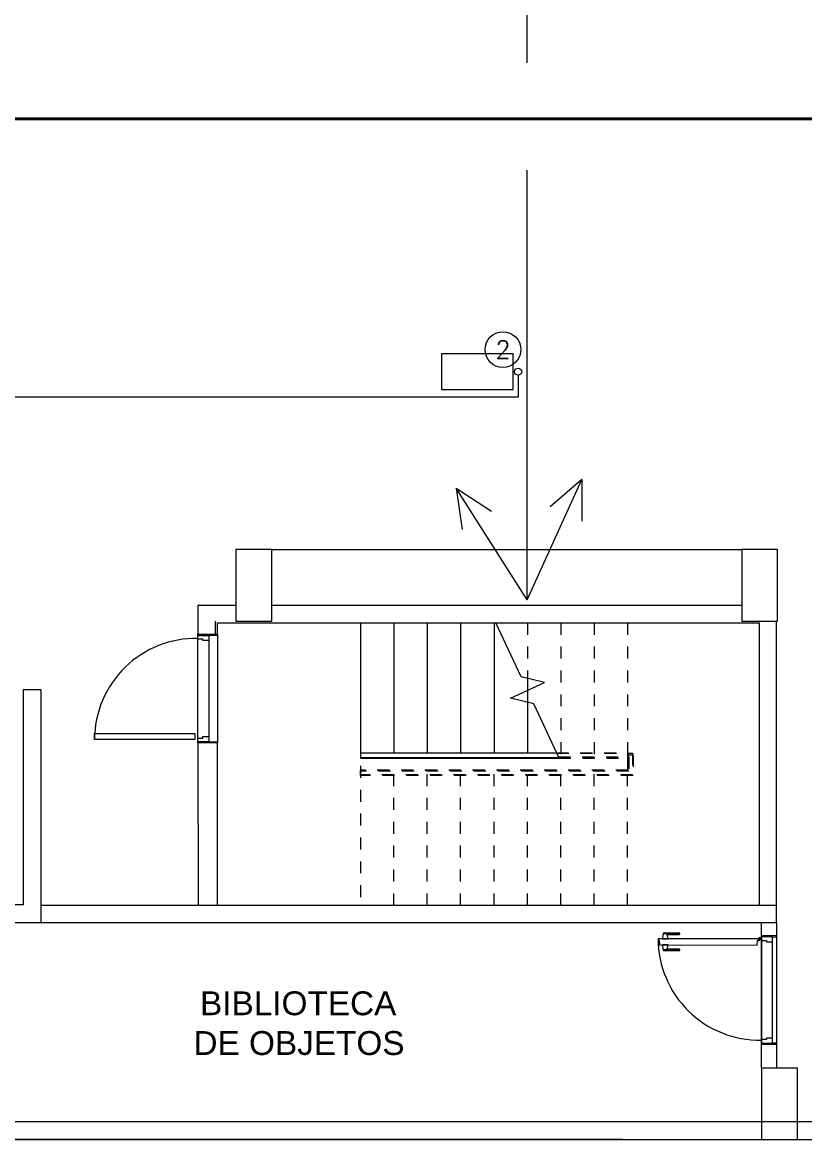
# Model space of a CAD drawing. Header units: millimetres. Extents: x 539 to 842, y -453 to -96.
# Drawn here: x 813.75 to 820.31, y -452.95 to -443.59 of the extents above; entities that cross this region are included whole.
import ezdxf
from ezdxf.enums import TextEntityAlignment as Align

# ---------------------------------------------------------------- set-up
doc = ezdxf.new("R2010")
doc.units = ezdxf.units.MM
doc.header["$LTSCALE"] = 0.1
for name, pattern in [('ACAD_ISO02W100', [15, 12, -3]), ('CONTINUA', [0]), ('Overhead', [0.003969, 0.002381, -0.001587])]:
    doc.linetypes.add(name, pattern=pattern)
doc.layers.get('0').update_dxf_attribs({"lineweight": 5})
for name, color, linetype, lineweight in [('00-Agua Fria', 5, 'ACAD_ISO02W100', 20), ('00-Texto AF', 7, 'Continuous', 18), ('A-AREA-IDEN', 2, 'Continuous', 5), ('A-COLS', 7, 'Continuous', 5), ('A-DETL-GENF', 7, 'Continuous', 5), ('A-DOOR', 7, 'Continuous', 5), ('A-FLOR-HRAL', 7, 'Continuous', 9), ('A-FLOR-HRAL-MBND', 7, 'Overhead', 5), ('A-WALL', 7, 'Continuous', 5), ('C-TOPO', 7, 'Continuous', 5), ('Cotas', 7, 'Continuous', 13), ('S-STRS', 7, 'Continuous', 5), ('S-STRS-MBND', 7, 'Overhead', 5)]:
    doc.layers.add(name, color=color, linetype=linetype, lineweight=lineweight)
doc.layers.add('00-Pluvial', color=40, linetype='Continuous')
doc.styles.add('Arial_2', font='arial.ttf', dxfattribs={"height": 0.2})
doc.styles.add('Romans', font='romans.shx')

# ---------------------------------------------------------------- blocks, each defined once
blk = doc.blocks.new('subsuelot3y4')
at = {"color": 8, "lineweight": 5}
for p, q in [((813.9087, -450.9884), (815.2264, -450.9884)), ((815.2264, -450.9884), (820.0754, -450.9884)), ((813.7731, -451.1334), (820.0754, -451.1334)), ((819.9493, -452.353), (819.9493, -451.1334)), ((820.0754, -451.1334), (820.0743, -452.353))]:
    blk.add_line(p, q, dxfattribs=at)
at = {"layer": 'A-COLS', "color": 8, "lineweight": 5}
for p, q in [((817.8663, -446.3641), (817.2663, -446.3641)), ((817.2663, -446.3641), (817.2663, -446.6641)), ((817.8663, -446.5641), (817.8663, -446.3641)), ((817.8663, -446.6641), (817.8663, -446.5641)), ((817.2663, -446.6641), (817.8663, -446.6641)), ((815.8421, -448.0052), (815.5421, -448.0052)), ((815.5421, -448.0052), (815.5421, -448.4577)), ((815.8421, -448.4577), (815.8421, -448.0052)), ((819.9588, -448.0052), (819.7826, -448.0052)), ((819.7826, -448.0052), (819.7826, -448.4577)), ((819.9603, -448.0052), (819.9588, -448.0052)), ((819.9613, -448.0052), (819.9603, -448.0052)), ((819.9763, -448.0052), (819.9613, -448.0052)), ((820.0763, -448.0052), (819.9763, -448.0052)), ((820.0826, -448.0052), (820.0763, -448.0052)), ((820.0826, -448.6052), (820.0826, -448.0052)), ((815.5421, -448.4577), (815.5421, -448.4592)), ((815.5421, -448.4592), (815.5421, -448.4602)), ((815.5421, -448.4602), (815.5421, -448.4752)), ((815.8421, -448.4592), (815.8421, -448.4577)), ((815.8421, -448.4602), (815.8421, -448.4592)), ((815.8421, -448.4752), (815.8421, -448.4602)), ((819.7826, -448.4577), (819.7826, -448.4592)), ((819.7826, -448.4592), (819.7826, -448.4602)), ((819.7826, -448.4602), (819.7826, -448.4752)), ((815.5421, -448.4752), (815.5421, -448.6052)), ((815.8421, -448.6052), (815.8421, -448.4752)), ((819.7826, -448.4752), (819.7826, -448.6052)), ((815.5421, -448.6052), (815.8421, -448.6052)), ((819.7826, -448.6052), (819.9588, -448.6052)), ((819.9588, -448.6052), (819.9603, -448.6052)), ((819.9603, -448.6052), (819.9613, -448.6052)), ((819.9613, -448.6052), (819.9763, -448.6052)), ((819.9763, -448.6052), (820.0763, -448.6052)), ((820.0763, -448.6052), (820.0826, -448.6052)), ((813.9087, -449.1834), (813.7587, -449.1834)), ((813.7587, -449.1834), (813.7587, -450.9834)), ((813.9087, -451.1334), (813.9087, -449.1834)), ((813.7587, -450.9834), (812.1087, -450.9834)), ((811.9587, -451.1334), (813.9087, -451.1334)), ((820.0743, -452.353), (819.9493, -452.353)), ((819.9493, -452.353), (819.9493, -452.953)), ((820.1793, -452.353), (820.0743, -452.353)), ((820.2493, -452.353), (820.1793, -452.353)), ((820.2493, -452.812), (820.2493, -452.353)), ((820.2493, -452.8135), (820.2493, -452.812)), ((820.2493, -452.8145), (820.2493, -452.8135)), ((820.2493, -452.827), (820.2493, -452.8145)), ((820.2493, -452.828), (820.2493, -452.827)), ((820.2493, -452.953), (820.2493, -452.828)), ((819.9493, -452.953), (820.2218, -452.953)), ((820.2218, -452.953), (820.2493, -452.953))]:
    blk.add_line(p, q, dxfattribs=at)
at = {"layer": 'A-DETL-GENF', "color": 8}
for p, q in [((815.2239, -448.7267), (815.3159, -448.7267)), ((815.2239, -448.7567), (815.2239, -448.7267)), ((815.3159, -448.7267), (815.3159, -448.7687)), ((815.2654, -448.7567), (815.2239, -448.7567)), ((815.2239, -449.5867), (815.2239, -448.7567)), ((815.2654, -448.7687), (815.2654, -448.7567)), ((815.3159, -448.7687), (815.2654, -448.7687)), ((815.3159, -448.7687), (815.3159, -449.5747)), ((814.3561, -449.5479), (815.1971, -449.5479)), ((814.3561, -449.5989), (814.3561, -449.5479)), ((815.1971, -449.5479), (815.1971, -449.5989)), ((815.2239, -449.6167), (815.2239, -449.5867)), ((815.2239, -449.5867), (815.2654, -449.5867)), ((815.2654, -449.5747), (815.3159, -449.5747)), ((815.2654, -449.5867), (815.2654, -449.5747)), ((815.3159, -449.5747), (815.3159, -449.6167)), ((815.1971, -449.5989), (814.3561, -449.5989)), ((815.3159, -449.6167), (815.2239, -449.6167))]:
    blk.add_line(p, q, dxfattribs=at)
at = {"layer": 'A-DETL-GENF', "color": 8, "lineweight": 5}
for p, q in [((819.082, -451.2691), (819.082, -451.2817)), ((819.923, -451.2706), (819.082, -451.2691)), ((819.1256, -451.2272), (819.116, -451.2692)), ((819.116, -451.2692), (819.1666, -451.2693)), ((819.2651, -451.2274), (819.1256, -451.2272)), ((819.2591, -451.2214), (819.1329, -451.2212)), ((819.158, -451.2332), (819.151, -451.2272)), ((819.158, -451.2332), (819.2591, -451.2334)), ((819.1666, -451.2693), (819.158, -451.2332)), ((819.923, -451.2832), (819.923, -451.2706)), ((819.923, -451.2783), (819.923, -451.2814)), ((819.9307, -451.2783), (819.923, -451.2783)), ((819.933, -451.2755), (819.9307, -451.2783)), ((819.933, -451.2804), (819.9395, -451.2727)), ((819.9498, -451.271), (819.9385, -451.2614)), ((819.9413, -451.2679), (819.9498, -451.275)), ((819.9499, -451.2529), (819.9498, -451.2829)), ((819.9498, -451.275), (819.9498, -451.271)), ((820.0419, -451.253), (819.9499, -451.2529)), ((820.0418, -451.295), (820.0419, -451.253)), ((819.082, -451.2817), (819.09, -451.2817)), ((819.09, -451.2817), (819.0926, -451.3201)), ((819.0926, -451.3201), (819.9122, -451.3216)), ((819.1159, -451.3202), (819.1254, -451.3622)), ((819.1665, -451.3203), (819.1159, -451.3202)), ((819.2649, -451.3624), (819.1254, -451.3622)), ((819.1326, -451.3682), (819.2588, -451.3684)), ((819.1578, -451.3562), (819.1508, -451.3622)), ((819.1578, -451.3562), (819.1665, -451.3203)), ((819.2589, -451.3564), (819.1578, -451.3562)), ((819.9122, -451.3216), (819.915, -451.2832)), ((819.915, -451.2832), (819.923, -451.2832)), ((819.923, -451.2814), (819.9307, -451.2814)), ((819.9498, -451.2829), (819.9483, -452.1129)), ((819.9498, -451.2829), (819.9913, -451.2829)), ((819.9913, -451.2829), (819.9913, -451.2949)), ((819.9913, -451.2949), (820.0418, -451.295)), ((820.0403, -452.101), (820.0418, -451.295)), ((819.9898, -452.1129), (819.9483, -452.1129)), ((819.9483, -452.1129), (819.9483, -452.1429)), ((819.9898, -452.1009), (819.9898, -452.1129)), ((820.0403, -452.101), (819.9898, -452.1009)), ((820.0403, -452.143), (820.0403, -452.101)), ((819.9483, -452.1429), (820.0403, -452.143))]:
    blk.add_line(p, q, dxfattribs=at)
at = {"layer": 'A-DETL-GENF', "color": 8}
blk.add_arc((815.2074, -449.602), 0.8513, 88.88942, 179.79136, dxfattribs=at)
at = {"layer": 'A-DETL-GENF', "color": 8, "lineweight": 5}
for centre, radius, start, end in [((819.9333, -451.2675), 0.8513, 180.10575, 271.00769), ((819.1331, -451.2289), 0.0077, 91.94691, 167.15182), ((819.2591, -451.2274), 0.006, 269.89711, 89.89711), ((819.9333, -451.2675), 0.008, 49.94206, 357.71255), ((819.9333, -451.2675), 0.008, 319.89798, 267.71255), ((819.1329, -451.3605), 0.0077, 192.6424, 267.8473), ((819.2589, -451.3624), 0.006, 269.89711, 89.89711), ((819.9307, -451.2784), 0.003, 269.89711, 319.89798)]:
    blk.add_arc(centre, radius, start, end, dxfattribs=at)
at = {"layer": 'A-DOOR', "color": 8, "lineweight": 18}
for p, q in [((815.2239, -448.7167), (815.3864, -448.7167)), ((815.2239, -448.7267), (815.2239, -448.7167)), ((815.3864, -448.7267), (815.3159, -448.7267)), ((815.3864, -448.7167), (815.3864, -448.7267)), ((815.2239, -449.6267), (815.2239, -449.6167)), ((815.3864, -449.6267), (815.2239, -449.6267)), ((815.3159, -449.6167), (815.3864, -449.6167)), ((815.3864, -449.6167), (815.3864, -449.6267))]:
    blk.add_line(p, q, dxfattribs=at)
at = {"layer": 'A-DOOR', "color": 8, "lineweight": 5}
for p, q in [((819.9499, -451.2429), (819.9499, -451.2529)), ((820.0753, -451.2431), (819.9499, -451.2429)), ((820.0419, -451.253), (820.0753, -451.2531)), ((820.0753, -451.2531), (820.0753, -451.2431)), ((819.9483, -452.1429), (819.9482, -452.1529)), ((819.9482, -452.1529), (820.0745, -452.1531)), ((820.0745, -452.1431), (820.0403, -452.143)), ((820.0745, -452.1531), (820.0745, -452.1431))]:
    blk.add_line(p, q, dxfattribs=at)
at = {"layer": 'A-FLOR-HRAL', "color": 8}
for p, q in [((816.5864, -449.7089), (816.5864, -449.7489)), ((816.5864, -449.7089), (818.2297, -449.7089)), ((816.5864, -449.7489), (818.2483, -449.7489)), ((818.2483, -449.7489), (818.2297, -449.7089))]:
    blk.add_line(p, q, dxfattribs=at)
at = {"layer": 'A-FLOR-HRAL', "color": 8, "linetype": 'Overhead'}
for p, q in [((818.2297, -449.7089), (818.8264, -449.7089)), ((818.2483, -449.7489), (818.8264, -449.7489)), ((818.8264, -449.7089), (818.8264, -449.7489)), ((818.8718, -449.7289), (818.8318, -449.7289)), ((818.8318, -449.7289), (818.8318, -449.8597)), ((818.8718, -449.7289), (818.8718, -449.8997)), ((816.5864, -449.8997), (816.5864, -449.8597)), ((818.8318, -449.8597), (816.5864, -449.8597)), ((818.8718, -449.8997), (816.5864, -449.8997))]:
    blk.add_line(p, q, dxfattribs=at)
at = {"layer": 'A-FLOR-HRAL-MBND', "color": 8}
for p, q in [((818.232, -449.7139), (818.8264, -449.7139)), ((818.232, -449.7139), (818.8264, -449.7139)), ((818.232, -449.7139), (818.8264, -449.7139)), ((818.232, -449.7139), (818.8264, -449.7139)), ((818.232, -449.7139), (818.8264, -449.7139)), ((818.232, -449.7139), (818.8264, -449.7139)), ((818.246, -449.7439), (818.8264, -449.7439)), ((818.246, -449.7439), (818.8264, -449.7439)), ((818.246, -449.7439), (818.8264, -449.7439)), ((818.246, -449.7439), (818.8264, -449.7439)), ((818.246, -449.7439), (818.8264, -449.7439)), ((818.246, -449.7439), (818.8264, -449.7439)), ((818.8264, -449.7139), (818.8668, -449.7139)), ((818.8264, -449.7139), (818.8668, -449.7139)), ((818.8264, -449.7139), (818.8668, -449.7139)), ((818.8264, -449.7139), (818.8668, -449.7139)), ((818.8264, -449.7139), (818.8668, -449.7139)), ((818.8264, -449.7139), (818.8668, -449.7139)), ((818.8264, -449.7439), (818.8368, -449.7439)), ((818.8264, -449.7439), (818.8368, -449.7439)), ((818.8264, -449.7439), (818.8368, -449.7439)), ((818.8264, -449.7439), (818.8368, -449.7439)), ((818.8264, -449.7439), (818.8368, -449.7439)), ((818.8264, -449.7439), (818.8368, -449.7439)), ((818.8368, -449.7439), (818.8368, -449.8647)), ((818.8368, -449.7439), (818.8368, -449.8647)), ((818.8368, -449.7439), (818.8368, -449.8647)), ((818.8368, -449.7439), (818.8368, -449.8647)), ((818.8368, -449.7439), (818.8368, -449.8647)), ((818.8368, -449.7439), (818.8368, -449.8647)), ((818.8668, -449.7139), (818.8668, -449.8947)), ((818.8668, -449.7139), (818.8668, -449.8947)), ((818.8668, -449.7139), (818.8668, -449.8947)), ((818.8668, -449.7139), (818.8668, -449.8947)), ((818.8668, -449.7139), (818.8668, -449.8947)), ((818.8668, -449.7139), (818.8668, -449.8947)), ((816.5864, -449.8947), (816.5864, -449.8647)), ((818.8368, -449.8647), (816.5864, -449.8647)), ((816.5864, -449.8947), (816.5864, -449.8647)), ((818.8368, -449.8647), (816.5864, -449.8647)), ((816.5864, -449.8947), (816.5864, -449.8647)), ((818.8368, -449.8647), (816.5864, -449.8647)), ((816.5864, -449.8947), (816.5864, -449.8647)), ((818.8368, -449.8647), (816.5864, -449.8647)), ((816.5864, -449.8947), (816.5864, -449.8647)), ((818.8368, -449.8647), (816.5864, -449.8647)), ((816.5864, -449.8947), (816.5864, -449.8647)), ((818.8368, -449.8647), (816.5864, -449.8647)), ((818.8668, -449.8947), (816.5864, -449.8947)), ((818.8668, -449.8947), (816.5864, -449.8947)), ((818.8668, -449.8947), (816.5864, -449.8947)), ((818.8668, -449.8947), (816.5864, -449.8947)), ((818.8668, -449.8947), (816.5864, -449.8947)), ((818.8668, -449.8947), (816.5864, -449.8947))]:
    blk.add_line(p, q, dxfattribs=at)
at = {"layer": 'A-WALL', "color": 8, "lineweight": 5}
for p, q in [((815.2239, -448.4752), (815.2239, -448.7167)), ((815.5432, -448.4752), (815.2239, -448.4752)), ((819.7837, -448.4752), (815.8432, -448.4752)), ((815.3714, -448.7167), (815.3714, -448.6052)), ((815.3864, -448.6202), (819.9305, -448.6202)), ((815.3864, -448.7167), (815.3864, -448.6202)), ((819.9305, -448.6202), (819.9305, -450.9884)), ((820.0754, -451.1334), (820.0754, -448.6052)), ((815.3864, -448.7267), (815.3864, -449.6167)), ((815.2239, -449.6267), (815.2264, -450.9884)), ((815.3864, -450.9884), (815.3864, -449.6267)), ((828.8382, -452.803), (724.5632, -452.803)), ((724.4132, -452.953), (828.9882, -452.953))]:
    blk.add_line(p, q, dxfattribs=at)
at = {"layer": 'C-TOPO', "color": 8, "lineweight": 5}
for q in [(810.3175, -452.953), (828.9882, -452.953)]:
    blk.add_line((818.7828, -452.953), q, dxfattribs=at)
at = {"layer": 'Cotas', "color": 8, "lineweight": 5}
blk.add_line((815.8421, -448.0052), (819.7826, -448.0052), dxfattribs=at)
at = {"layer": 'S-STRS', "color": 8, "lineweight": 5}
for p, q in [((816.5864, -448.6202), (816.5864, -449.7089)), ((816.8664, -448.6202), (816.8664, -449.7089)), ((817.1464, -448.6202), (817.1464, -449.7089)), ((817.4264, -448.6202), (817.4264, -449.7089)), ((817.7064, -448.6202), (817.7064, -449.7089)), ((817.9864, -449.0868), (817.9864, -449.1873)), ((817.9864, -449.2877), (817.9864, -449.7089)), ((816.5864, -449.7543), (816.8664, -449.7543)), ((816.8664, -449.7489), (816.8664, -449.7543)), ((816.8664, -449.7543), (817.1464, -449.7543)), ((817.1464, -449.7489), (817.1464, -449.7543)), ((817.1464, -449.7543), (817.4264, -449.7543)), ((817.4264, -449.7489), (817.4264, -449.7543)), ((817.4264, -449.7543), (817.7064, -449.7543)), ((817.7064, -449.7489), (817.7064, -449.7543)), ((817.7064, -449.7543), (817.9864, -449.7543)), ((817.9864, -449.7489), (817.9864, -449.7543)), ((817.9864, -449.7543), (818.2509, -449.7543))]:
    blk.add_line(p, q, dxfattribs=at)
at = {"layer": 'S-STRS', "color": 8, "linetype": 'Overhead', "lineweight": 5}
for p, q in [((816.5864, -448.6202), (816.5864, -450.9884)), ((816.8664, -448.6202), (816.8664, -449.7089)), ((817.1464, -448.6202), (817.1464, -449.7089)), ((817.4264, -448.6202), (817.4264, -449.7089)), ((817.7064, -448.6202), (817.7064, -449.7089)), ((817.9864, -449.0868), (817.9864, -449.1873)), ((817.9864, -449.2877), (817.9864, -449.7089)), ((816.8664, -449.7489), (816.8664, -449.7543)), ((817.1464, -449.7489), (817.1464, -449.7543)), ((817.4264, -449.7489), (817.4264, -449.7543)), ((817.7064, -449.7489), (817.7064, -449.7543)), ((817.9864, -449.7489), (817.9864, -449.7543))]:
    blk.add_line(p, q, dxfattribs=at)
at = {"layer": 'S-STRS-MBND', "color": 8, "linetype": 'Continuous', "lineweight": 5}
for p, q in [((817.9336, -449.074), (817.722, -448.6202)), ((817.8448, -449.2533), (818.1281, -449.1212)), ((818.1281, -449.1212), (817.9336, -449.074)), ((818.0393, -449.3006), (817.8448, -449.2533)), ((818.2509, -449.7543), (818.0393, -449.3006))]:
    blk.add_line(p, q, dxfattribs=at)
at = {"layer": 'S-STRS-MBND', "color": 8, "lineweight": 5}
for p, q in [((817.9864, -448.6202), (817.9864, -449.0868)), ((817.9864, -448.6202), (817.9864, -449.0868)), ((818.2664, -448.6202), (818.2664, -449.7543)), ((818.2664, -448.6202), (818.2664, -449.7543)), ((818.5464, -448.6202), (818.5464, -449.7543)), ((818.5464, -448.6202), (818.5464, -449.7543)), ((818.8264, -448.6202), (818.8264, -449.7543)), ((818.8264, -448.6202), (818.8264, -449.7543)), ((817.9864, -449.1873), (817.9864, -449.2877)), ((817.9864, -449.1873), (817.9864, -449.2877)), ((818.2509, -449.7543), (818.8264, -449.7543)), ((818.8264, -449.7543), (818.8264, -449.8543)), ((818.8264, -449.8543), (816.5864, -449.8543)), ((816.8664, -450.9884), (816.8664, -449.8543)), ((816.8664, -450.9884), (816.8664, -449.8543)), ((817.1464, -450.9884), (817.1464, -449.8543)), ((817.1464, -450.9884), (817.1464, -449.8543)), ((817.4264, -450.9884), (817.4264, -449.8543)), ((817.4264, -450.9884), (817.4264, -449.8543)), ((817.7064, -450.9884), (817.7064, -449.8543)), ((817.7064, -450.9884), (817.7064, -449.8543)), ((817.9864, -450.9884), (817.9864, -449.8543)), ((817.9864, -450.9884), (817.9864, -449.8543)), ((818.2664, -450.9884), (818.2664, -449.8543)), ((818.2664, -450.9884), (818.2664, -449.8543)), ((818.5464, -450.9884), (818.5464, -449.8543)), ((818.5464, -450.9884), (818.5464, -449.8543)), ((818.8264, -450.9884), (818.8264, -449.8543)), ((818.8264, -450.9884), (818.8264, -449.8543))]:
    blk.add_line(p, q, dxfattribs=at)
at = {"layer": 'A-AREA-IDEN', "color": 8, "style": 'Arial_2'}
for s, p in [('BIBLIOTECA', (815.2414, -451.9098)), ('DE OBJETOS', (815.1863, -452.2431))]:
    blk.add_text(s, height=0.2, dxfattribs=at).set_placement(p)

msp = doc.modelspace()

# ---------------------------------------------------------------- linework, layer by layer
at = {"layer": '00-Agua Fria', "linetype": 'Continuous', "lineweight": 20}
msp.add_lwpolyline([(817.908, -446.5425), (817.908, -446.73), (810.4821, -446.73)], dxfattribs=at)
at = {"layer": '00-Agua Fria', "linetype": 'CONTINUA', "lineweight": 20}
for centre, radius in [((817.7809, -446.3301), 0.15), ((817.908, -446.515), 0.03)]:
    msp.add_circle(centre, radius, dxfattribs=at)
at = {"layer": '00-Pluvial', "linetype": 'ACAD_ISO02W100', "lineweight": 20, "ltscale": 3}
msp.add_line((817.9834, -448.4263), (817.9834, -435.983), dxfattribs=at)
at = {"layer": '00-Pluvial', "lineweight": 20}
for p, q in [((817.9835, -448.4263), (818.4421, -447.4186)), ((818.4421, -447.4186), (818.1772, -447.6488)), ((818.4421, -447.4186), (818.4426, -447.7695)), ((817.9835, -448.4263), (817.3898, -447.4918)), ((817.3898, -447.4918), (817.4379, -447.8394)), ((817.3898, -447.4918), (817.684, -447.6831))]:
    msp.add_line(p, q, dxfattribs=at)
at = {"layer": '00-Pluvial', "lineweight": 40}
msp.add_lwpolyline([(823.178, -444.3955), (813.5743, -444.3955)], dxfattribs=at)

# ---------------------------------------------------------------- block references
at = {"linetype": 'CONTINUA', "lineweight": 20}
msp.add_blockref('subsuelot3y4', (0, 0), dxfattribs=at)

# ---------------------------------------------------------------- texts
at = {"layer": '00-Texto AF', "style": 'Romans'}
msp.add_text('2', height=0.15, rotation=360, dxfattribs=at).set_placement((817.7809, -446.3301), align=Align.MIDDLE_CENTER)

doc.saveas('drawing.dxf')
